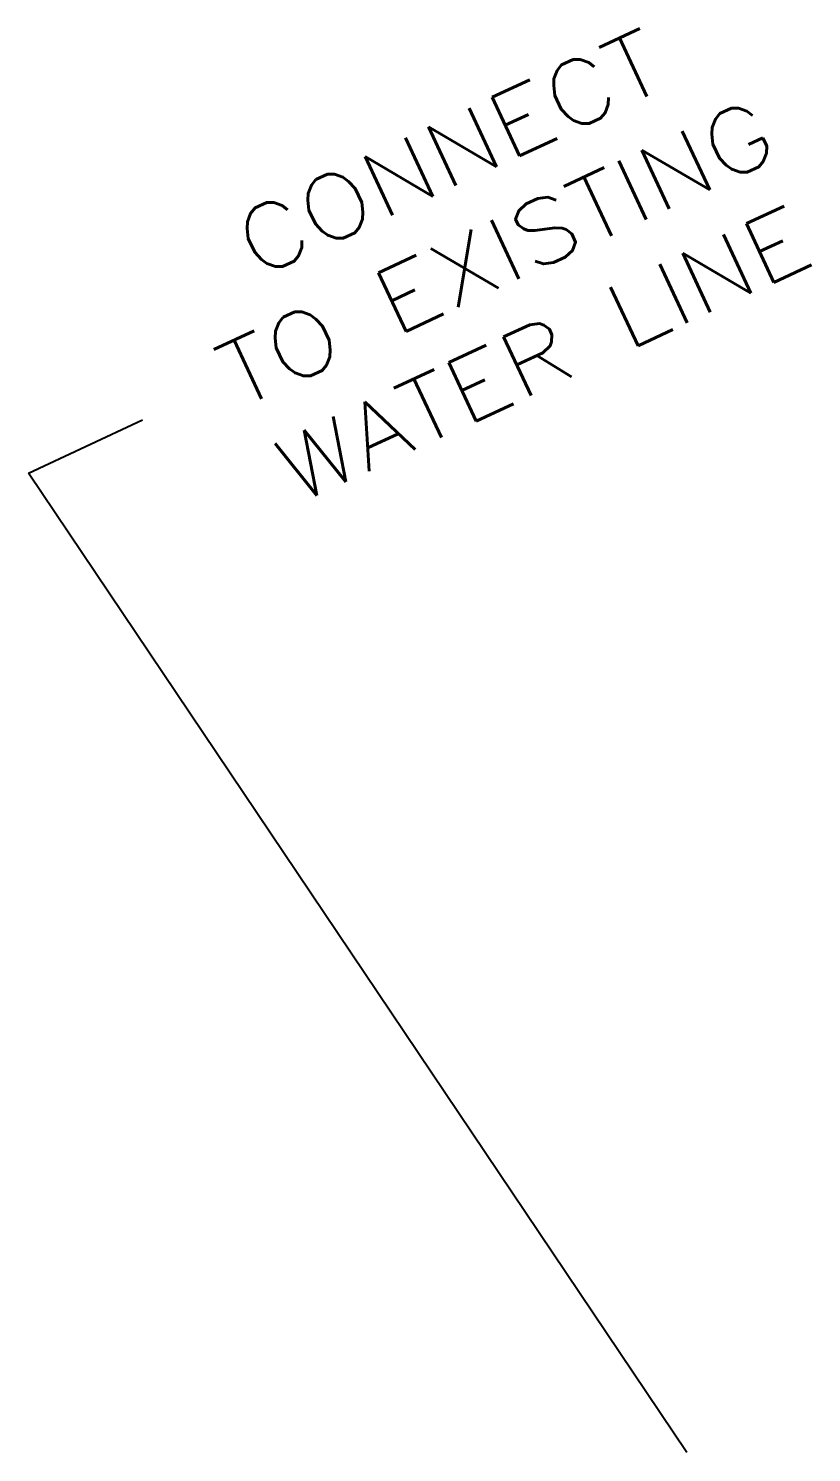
# Model space of a CAD drawing. Header units: feet. Extents: x 1024731 to 1026538, y 90903 to 93525.
# Drawn here: x 1026509 to 1026538.1, y 91211.9 to 91264.7 of the extents above; entities that cross this region are included whole.
import ezdxf
from ezdxf.enums import TextEntityAlignment as Align

# ---------------------------------------------------------------- set-up
doc = ezdxf.new("R2010")
doc.units = ezdxf.units.FT
doc.header["$MEASUREMENT"] = 0
doc.layers.add('P7WTT', color=3, linetype='Continuous')
doc.styles.add('60', font='simplex.shx', dxfattribs={"width": 1.15, "height": 6})
doc.dimstyles.get("Standard").update_dxf_attribs({"dimtxt": 0.18, "dimasz": 0.18, "dimexe": 0.18, "dimexo": 0.0625, "dimgap": 0.09, "dimtad": 0, "dimtih": 1, "dimtoh": 1, "dimdec": 4, "dimzin": 0, "dimdsep": 46, "dimtxsty": 'Standard', "dimcen": 0.09, "dimadec": 0, "dimazin": 0, "dimtfac": 1, "dimtdec": 4, "dimtofl": 0, "dimtmove": 0, "dimatfit": 3, "dimfxl": 1, "dimtolj": 1, "dimtzin": 0, "dimarcsym": 0})

msp = doc.modelspace()

# ---------------------------------------------------------------- texts
at = {"layer": 'P7WTT', "style": '60', "width": 1.15}
for s, p in [('CONNECT', (1026525.15595, 91258.99519)), ('TO EXISTING', (1026526.89472, 91255.26638)), ('WATER LINE', (1026528.6335, 91251.53757))]:
    msp.add_text(s, height=2.4, rotation=25, dxfattribs=at).set_placement(p, align=Align.CENTER)

# ---------------------------------------------------------------- leaders
at = {"layer": 'P7WTT'}
msp.add_leader([(1026533.44374, 91211.92275), (1026509.04044, 91248.21411), (1026513.2688, 91250.18582)], dimstyle='Standard', dxfattribs=at)

doc.saveas('drawing.dxf')
